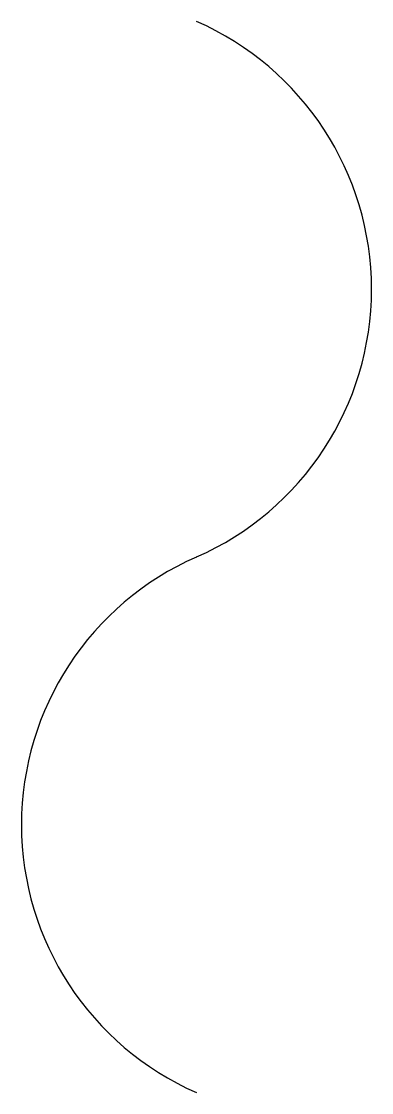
# Model space of a CAD drawing. Extents: x -0.48 to 0.48, y -1.46 to 1.46.
import ezdxf

# ---------------------------------------------------------------- set-up
doc = ezdxf.new("R2010")
doc.units = 0
doc.layers.get('0').update_dxf_attribs({"linetype": 'CONTINUOUS'})

msp = doc.modelspace()

# ---------------------------------------------------------------- linework, layer by layer
at = {"color": 1}
for centre, start, end in [((-0.3201, 0.7298), 293.6832, 66.3168), ((0.3201, -0.7298), 113.6832, 246.3168)]:
    msp.add_arc(centre, 0.7969, start, end, dxfattribs=at)

doc.saveas('drawing.dxf')
